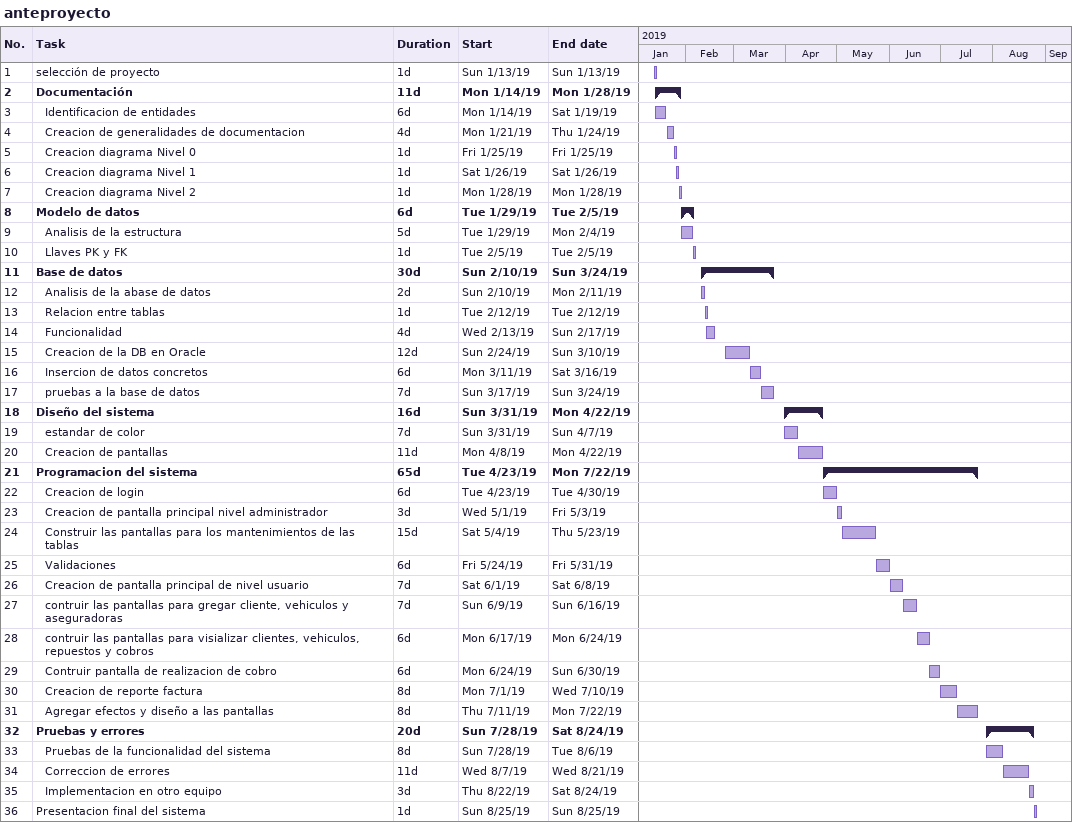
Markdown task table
anteproyecto

| ID | Level | Task | Duration | Start | Finish |
|---|---|---|---|---|---|
| 1 | 1 | selección de proyecto | 1d | 2019-01-13 | 2019-01-13 |
| 2 | 1 | **Documentación** | 11d | 2019-01-14 | 2019-01-28 |
| 3 | 2 | Identificacion de entidades | 6d | 2019-01-14 | 2019-01-19 |
| 4 | 2 | Creacion de generalidades de documentacion | 4d | 2019-01-21 | 2019-01-24 |
| 5 | 2 | Creacion diagrama Nivel 0 | 1d | 2019-01-25 | 2019-01-25 |
| 6 | 2 | Creacion diagrama Nivel 1 | 1d | 2019-01-26 | 2019-01-26 |
| 7 | 2 | Creacion diagrama Nivel 2 | 1d | 2019-01-28 | 2019-01-28 |
| 8 | 1 | **Modelo de datos** | 6d | 2019-01-29 | 2019-02-05 |
| 9 | 2 | Analisis de la estructura | 5d | 2019-01-29 | 2019-02-04 |
| 10 | 2 | Llaves PK y FK | 1d | 2019-02-05 | 2019-02-05 |
| 11 | 1 | **Base de datos** | 30d | 2019-02-10 | 2019-03-24 |
| 12 | 2 | Analisis de la abase de datos | 2d | 2019-02-10 | 2019-02-11 |
| 13 | 2 | Relacion entre tablas | 1d | 2019-02-12 | 2019-02-12 |
| 14 | 2 | Funcionalidad | 4d | 2019-02-13 | 2019-02-17 |
| 15 | 2 | Creacion de la DB en Oracle | 12d | 2019-02-24 | 2019-03-10 |
| 16 | 2 | Insercion de datos concretos | 6d | 2019-03-11 | 2019-03-16 |
| 17 | 2 | pruebas a la base de datos | 7d | 2019-03-17 | 2019-03-24 |
| 18 | 1 | **Diseño del sistema** | 16d | 2019-03-31 | 2019-04-22 |
| 19 | 2 | estandar de color | 7d | 2019-03-31 | 2019-04-07 |
| 20 | 2 | Creacion de pantallas | 11d | 2019-04-08 | 2019-04-22 |
| 21 | 1 | **Programacion del sistema** | 65d | 2019-04-23 | 2019-07-22 |
| 22 | 2 | Creacion de login | 6d | 2019-04-23 | 2019-04-30 |
| 23 | 2 | Creacion de pantalla principal nivel administrador | 3d | 2019-05-01 | 2019-05-03 |
| 24 | 2 | Construir las pantallas para los mantenimientos de las tablas | 15d | 2019-05-04 | 2019-05-23 |
| 25 | 2 | Validaciones | 6d | 2019-05-24 | 2019-05-31 |
| 26 | 2 | Creacion de pantalla principal de nivel usuario | 7d | 2019-06-01 | 2019-06-08 |
| 27 | 2 | contruir las pantallas para gregar cliente, vehiculos y aseguradoras | 7d | 2019-06-09 | 2019-06-16 |
| 28 | 2 | contruir las pantallas para visializar clientes, vehiculos, repuestos y cobros | 6d | 2019-06-17 | 2019-06-24 |
| 29 | 2 | Contruir pantalla de realizacion de cobro | 6d | 2019-06-24 | 2019-06-30 |
| 30 | 2 | Creacion de reporte factura | 8d | 2019-07-01 | 2019-07-10 |
| 31 | 2 | Agregar efectos y diseño a las pantallas | 8d | 2019-07-11 | 2019-07-22 |
| 32 | 1 | **Pruebas y errores** | 20d | 2019-07-28 | 2019-08-24 |
| 33 | 2 | Pruebas de la funcionalidad del sistema | 8d | 2019-07-28 | 2019-08-06 |
| 34 | 2 | Correccion de errores | 11d | 2019-08-07 | 2019-08-21 |
| 35 | 2 | Implementacion en otro equipo | 3d | 2019-08-22 | 2019-08-24 |
| 36 | 1 | Presentacion final del sistema | 1d | 2019-08-25 | 2019-08-25 |
